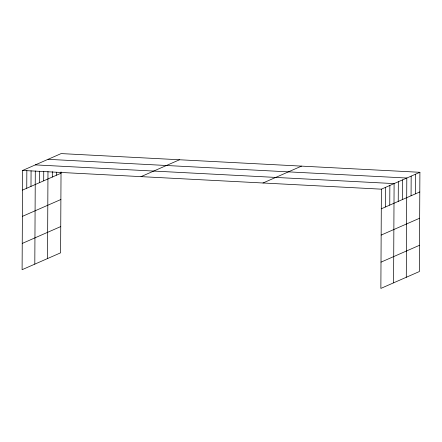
<?xml version="1.0" encoding="UTF-8"?>
<svg xmlns="http://www.w3.org/2000/svg" width="442" height="442" viewBox="0 0 442 442"><rect width="100%" height="100%" fill="white"/><g stroke="black" fill="none" stroke-linecap="round" stroke-linejoin="round"><path stroke-width="0.66" d="M419.9 172.297L381.391 189.17L380.866 288.411L419.381 271.543L419.9 172.297L61.134 153.589L22.619 170.457L22.1 269.703L60.609 252.83L61.035 171.883M26.752 188.248L26.846 170.634M30.99 186.397L31.073 170.811M34.807 264.134L35.299 170.988M39.46 182.684L39.52 171.165M43.697 180.828L43.747 171.341M47.521 258.564L47.974 171.518M52.3 177.06L52.327 171.64M56.664 175.148L56.675 172.441M385.523 206.961L385.623 187.314M389.756 205.105L389.861 185.458M393.579 282.847L394.098 183.601L35.327 164.888M398.231 201.392L398.336 181.745M402.469 199.541L402.568 179.888M406.286 277.278L406.806 178.032L48.04 159.324M411.066 195.773L411.171 176.12M415.43 193.861L415.535 174.209M22.514 190.104L61.029 173.236M22.382 216.37L60.891 199.502M141.015 176.634L179.524 159.761M22.238 243.437L60.747 226.564M262.996 182.994L301.505 166.126M381.286 208.817L419.795 191.95M381.148 235.083L419.657 218.215M381.004 262.145L419.519 245.277M22.619 170.457L381.391 189.17"/></g></svg>
